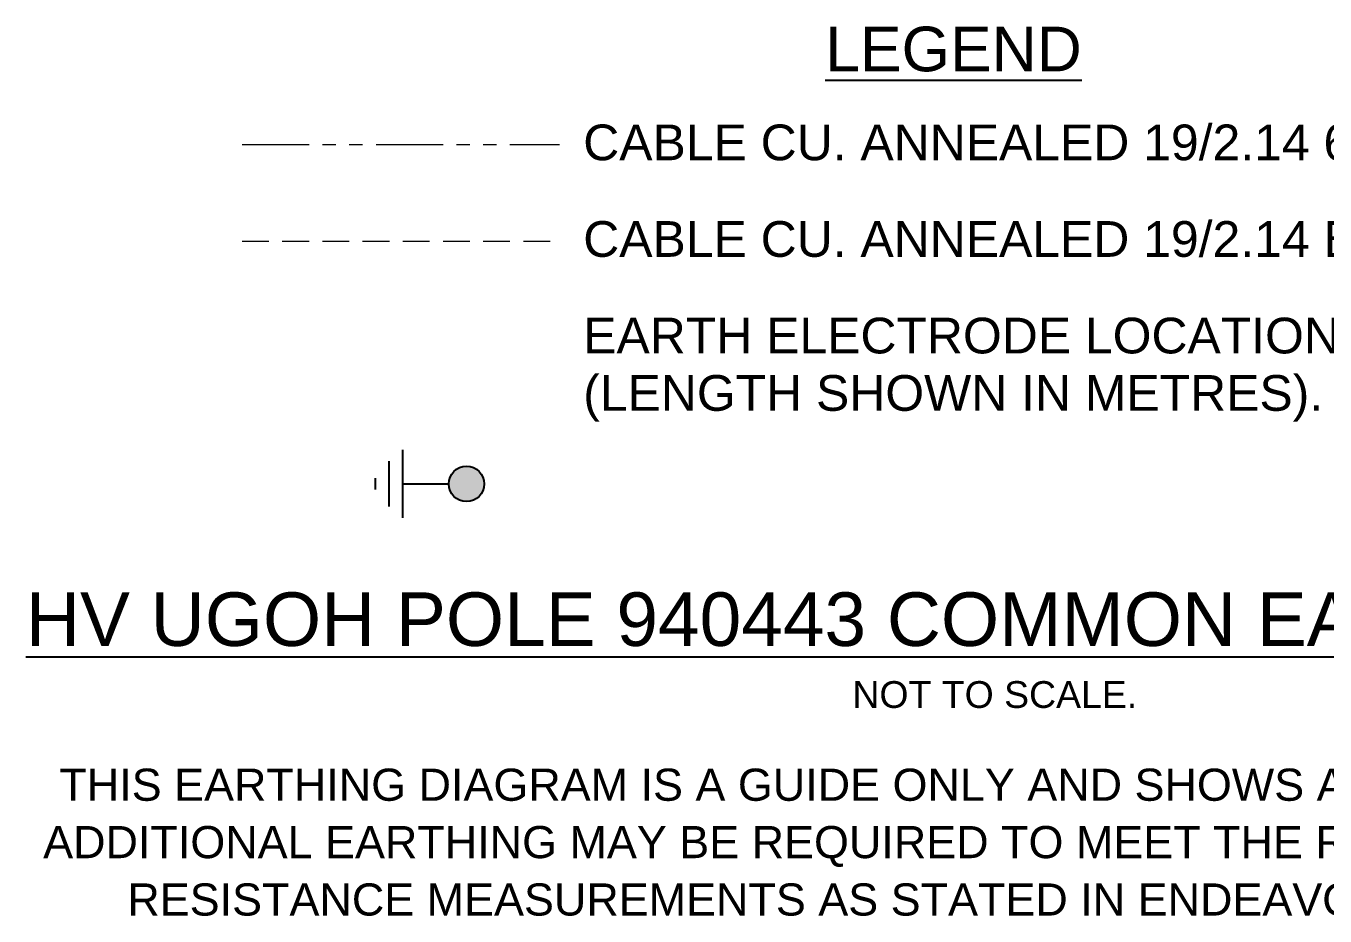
# Paper-space layout 'A1 Page 3' of a CAD drawing. Header units: metres, sheet in millimetres. Extents: x -21 to 813, y -3 to 583.
# Drawn here: x 674.9 to 747.7, y 58.3 to 108.1 of the extents above; entities that cross this region are included whole.
import ezdxf
from ezdxf.enums import TextEntityAlignment as Align

# ---------------------------------------------------------------- set-up
doc = ezdxf.new("R2010")
doc.units = ezdxf.units.M
doc.linetypes.add('DASHED', pattern=[0.75, 0.5, -0.25])
doc.linetypes.add('PHANTOM2', pattern=[1.25, 0.625, -0.125, 0.125, -0.125, 0.125, -0.125])
doc.layers.add('Notes', color=7, linetype='Continuous')
doc.styles.add('ARIAL', font='arial.ttf', dxfattribs={"height": 2})

# ---------------------------------------------------------------- blocks, each defined once
blk = doc.blocks.new('m4')
at = {"layer": 'Notes', "color": 7, "linetype": 'Continuous'}
for points in [[(0, -1.947), (0, 0)], [(-1.429, -1.947), (1.429, -1.947)], [(-0.952, -2.518), (0.952, -2.518)], [(-0.238, -3.09), (0.238, -3.09)]]:
    blk.add_lwpolyline(points, dxfattribs=at)

psp = doc.layouts.new('A1 Page 3')

# ---------------------------------------------------------------- hatches: boundary and pattern name
at = {"layer": 'Notes'}
h = psp.add_hatch(color=250, dxfattribs=at)
edge = h.paths.add_edge_path()
edge.add_arc((699.615, 82.489), 0.992, -462.76942, -102.76942)

# ---------------------------------------------------------------- linework, layer by layer
at = {"layer": 'Notes', "color": 0, "linetype": 'PHANTOM2', "lineweight": 0, "ltscale": 6}
psp.add_line((687.051, 101.487), (704.833, 101.487), dxfattribs=at)
at = {"layer": 'Notes', "color": 0, "linetype": 'DASHED', "lineweight": 0, "ltscale": 3}
psp.add_line((687.051, 96.08), (704.833, 96.08), dxfattribs=at)
at = {"layer": 'Notes', "color": 9}
psp.add_circle((699.615, 82.489), 0.992, dxfattribs=at)

# ---------------------------------------------------------------- block references
at = {"layer": 'Notes', "color": 7, "xscale": 1.333333333333329, "yscale": 1.333333333333329, "zscale": 1.333333333333329, "rotation": 270}
psp.add_blockref('m4', (698.624, 82.489), dxfattribs=at)

# ---------------------------------------------------------------- texts
at = {"layer": 'Notes', "style": 'ARIAL'}
psp.add_text('%%ULEGEND', height=2.5, dxfattribs=at).set_placement((726.892, 106.841), align=Align.MIDDLE_CENTER)
at = {"layer": 'Notes', "color": 7, "style": 'ARIAL'}
for s, p in [('CABLE CU. ANNEALED 19/2.14 660V PVC/PVC', (706.153, 100.611)), ('CABLE CU. ANNEALED 19/2.14 BARE', (706.153, 95.203)), ('EARTH ELECTRODE LOCATION & LENGTH.', (706.153, 89.796)), ('(LENGTH SHOWN IN METRES).', (706.153, 86.583))]:
    psp.add_text(s, height=2, dxfattribs=at).set_placement(p)
at = {"layer": 'Notes', "style": 'ARIAL'}
psp.add_text('%%UHV UGOH POLE 940443 COMMON EARTHING LAYOUT', height=3, dxfattribs=at).set_placement((729.202, 72.517), align=Align.BOTTOM_CENTER)
at = {"layer": 'Notes', "color": 7, "style": 'ARIAL'}
psp.add_text('NOT TO SCALE.', height=1.5, dxfattribs=at).set_placement((729.202, 69.497), align=Align.BOTTOM_CENTER)
for s, p in [('THIS EARTHING DIAGRAM IS A GUIDE ONLY AND SHOWS A MINIMUM REQUIREMENT. ', (729.202, 65.648)), ('ADDITIONAL EARTHING MAY BE REQUIRED TO MEET THE REQUIRED MAXIMUM EARTH', (729.202, 62.435)), ("RESISTANCE MEASUREMENTS AS STATED IN ENDEAVOUR ENERGY'S SDI 100  ", (729.202, 59.222))]:
    psp.add_text(s, height=1.8, dxfattribs=at).set_placement(p, align=Align.MIDDLE_CENTER)

doc.saveas('drawing.dxf')
